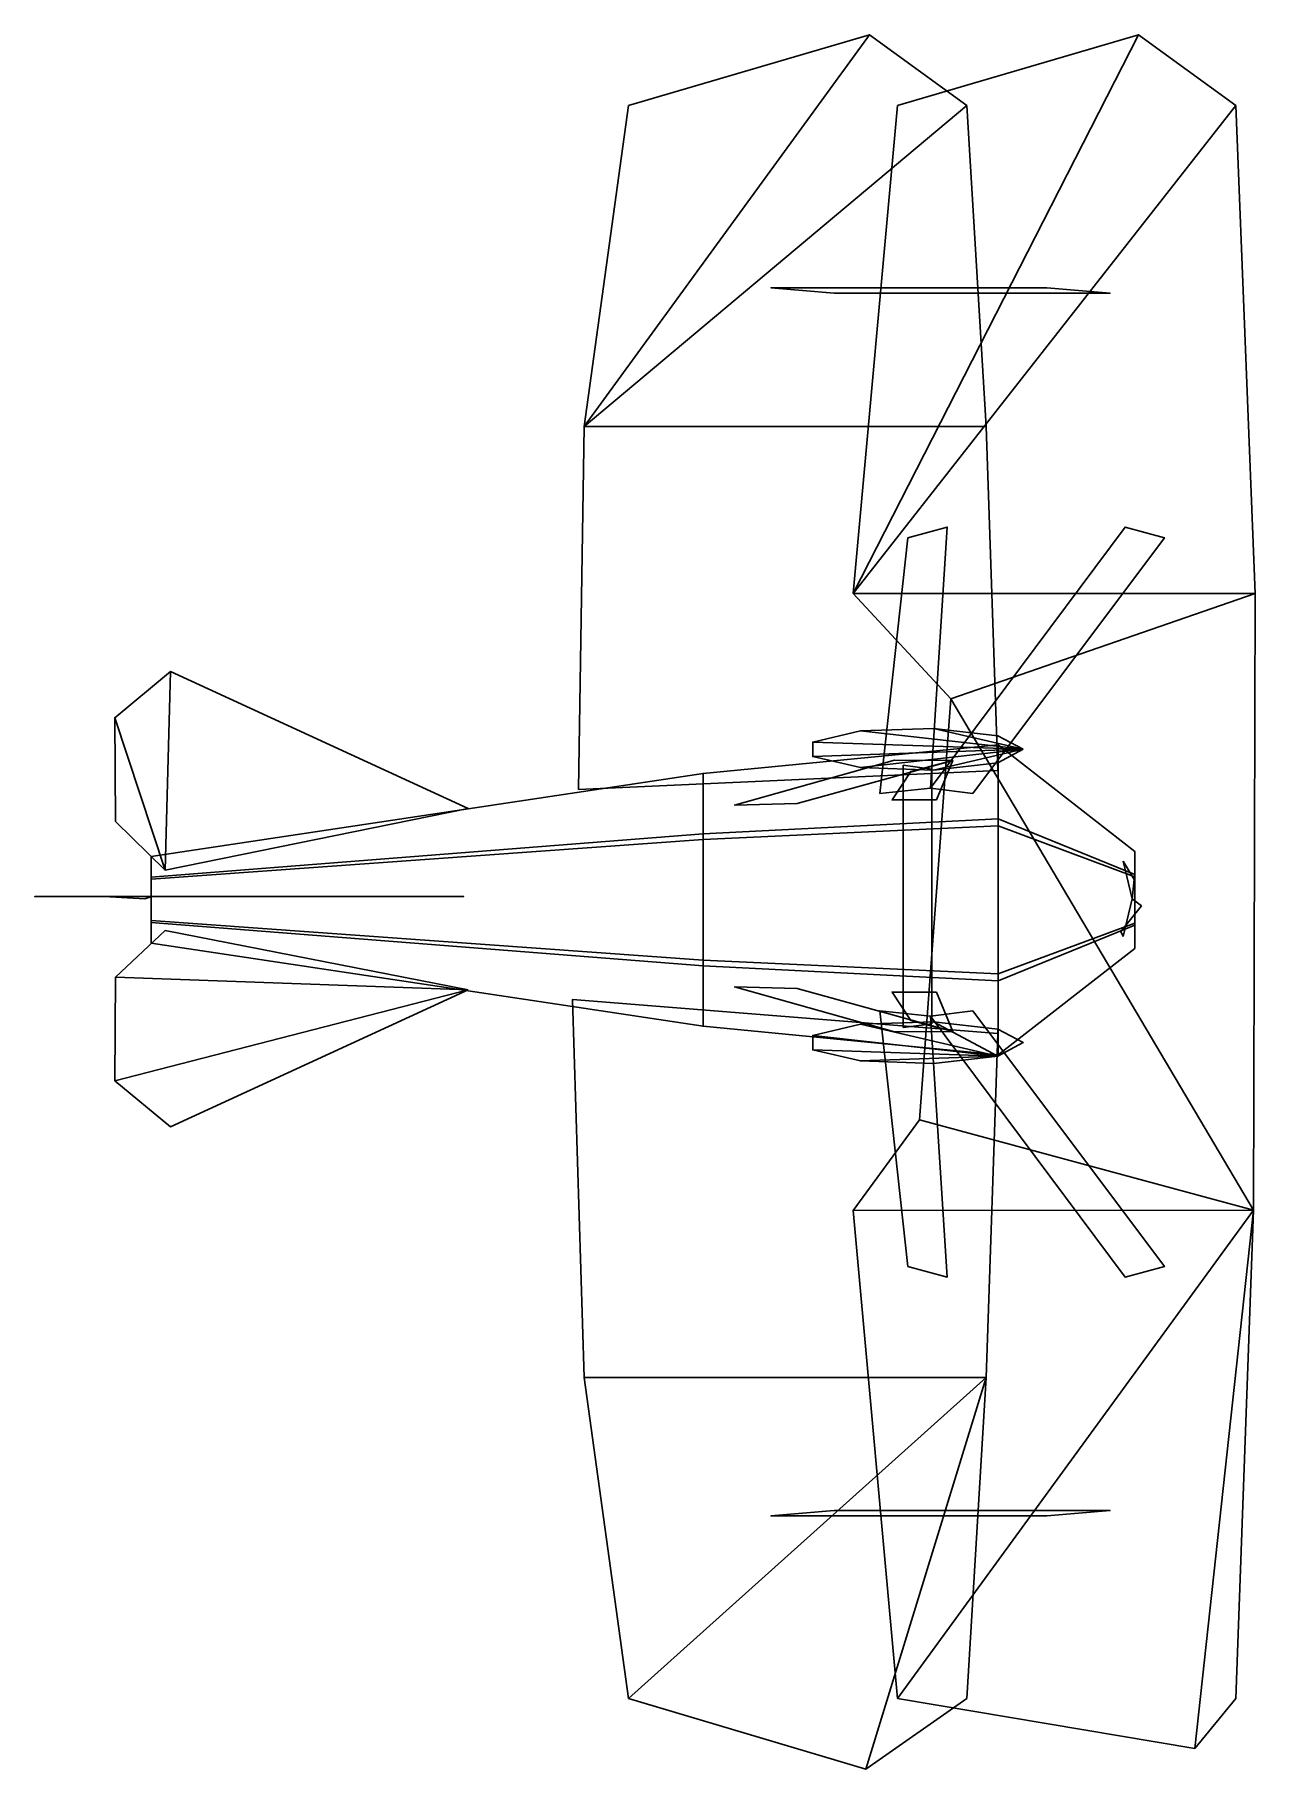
# Model space of a CAD drawing. Header units: metres. Extents: x -56 to 25, y -58 to 58.
import ezdxf

# ---------------------------------------------------------------- set-up
doc = ezdxf.new("R2010")
doc.units = ezdxf.units.M

msp = doc.modelspace()

# ---------------------------------------------------------------- linework, layer by layer
at = {"layer": 'AileD1', "color": 24}
msp.add_3dface([(-20.090298, 7.405492, 120.1362), (-19.71879, 31.520569, 118.220757), (7.017469, 31.520569, 118.953247), (7.785765, 8.662444, 118.944817)], dxfattribs=at)
at = {"layer": 'AileD2', "color": 23}
for points in [[(-19.71879, 31.520569, 118.220757), (-16.760498, 52.863796, 118.279022), (-0.741207, 57.575939, 118.608452)], [(-19.71879, 31.520569, 118.220757), (-0.741207, 57.575939, 118.608452), (5.722275, 52.863796, 118.894981)], [(-19.71879, 31.520569, 118.220757), (5.722275, 52.863796, 118.894981), (7.017469, 31.520569, 118.953247)]]:
    msp.add_3dface(points, dxfattribs=at)
at = {"layer": 'AileG1', "color": 22}
msp.add_3dface([(-19.71879, -31.677561, 118.220757), (-20.490297, -6.562481, 120.1362), (7.785765, -8.819433, 118.944817), (7.017469, -31.677561, 118.953247)], dxfattribs=at)
at = {"layer": 'AileG2', "color": 21}
for points in [[(7.017469, -31.677561, 118.953247), (-16.760498, -53.020786, 118.279022), (-19.71879, -31.677561, 118.220757)], [(7.017469, -31.677561, 118.953247), (-0.993422, -57.732933, 118.565552), (-16.760498, -53.020786, 118.279022)], [(7.017469, -31.677561, 118.953247), (5.722275, -53.020786, 118.894981), (-0.993422, -57.732933, 118.565552)]]:
    msp.add_3dface(points, dxfattribs=at)
at = {"layer": 'AileSup', "color": 20}
for points in [[(4.674921, 13.433179, 143.431824), (-1.828357, 20.43318, 143.335846), (24.907907, 20.43318, 144.068344)], [(4.674921, 13.433179, 143.431824), (24.907907, 20.43318, 144.068344), (24.789011, -20.566822, 144.092484)], [(2.578828, -14.566821, 143.401794), (4.674921, 13.433179, 143.431824), (24.789011, -20.566822, 144.092484)], [(24.789011, -20.566822, 144.092484), (-1.828357, -20.590168, 143.335846), (2.578828, -14.566821, 143.401794)]]:
    msp.add_3dface(points, dxfattribs=at)
at = {"layer": 'AileSupD', "color": 19}
for points in [[(-1.828357, 20.43318, 143.335846), (1.129934, 52.863804, 143.394104), (17.149227, 57.575951, 143.723541)], [(-1.828357, 20.43318, 143.335846), (17.149227, 57.575951, 143.723541), (23.612711, 52.863804, 144.010056)], [(-1.828357, 20.43318, 143.335846), (23.612711, 52.863804, 144.010056), (24.907907, 20.43318, 144.068344)]]:
    msp.add_3dface(points, dxfattribs=at)
at = {"layer": 'AileSupG', "color": 18}
for points in [[(24.789011, -20.566822, 144.092484), (1.129934, -53.020786, 143.394104), (-1.828357, -20.590168, 143.335846)], [(24.789011, -20.566822, 144.092484), (20.878317, -56.347008, 143.696732), (1.129934, -53.020786, 143.394104)], [(24.789011, -20.566822, 144.092484), (23.612711, -53.020786, 144.010056), (20.878317, -56.347008, 143.696732)]]:
    msp.add_3dface(points, dxfattribs=at)
at = {"layer": 'Cabine', "color": 15}
for points in [[(-11.808029, 4.074759, 130.549881), (-11.808029, 8.464894, 122.393875), (7.817942, 10.359972, 122.449593), (7.817942, 4.979882, 132.444717)], [(-11.808029, 8.464894, 122.393875), (-11.808029, 4.450969, 113.990776), (7.817942, 5.440908, 112.151642), (7.817942, 10.359972, 122.449593)], [(-11.808029, 4.450969, 113.990776), (-11.808029, -3.953108, 113.74369), (7.817942, -4.858215, 111.848839), (7.817942, 5.440908, 112.151642)], [(-11.808029, -4.329302, 130.302795), (-11.808029, 4.074759, 130.549881), (7.817942, 4.979882, 132.444717), (7.817942, -5.319257, 132.141937)], [(-11.808029, -3.953108, 113.74369), (-11.808029, -8.343227, 121.899689), (7.817942, -10.238305, 121.843971), (7.817942, -4.858215, 111.848839)], [(-11.808029, -8.343227, 121.899689), (-11.808029, -4.329302, 130.302795), (7.817942, -5.319257, 132.141937), (7.817942, -10.238305, 121.843971)]]:
    msp.add_3dface(points, dxfattribs=at)
at = {"layer": 'Gouv', "color": 11}
for points in [[(-48.464897, 0.285161, 124.961151), (-56.243172, 0.285161, 126.207863), (-56.243179, 0.285161, 132.75029)], [(-48.464897, 0.285161, 124.961151), (-56.243179, 0.285161, 132.75029), (-51.616993, 0.285161, 137.376465)], [(-48.464897, 0.285161, 124.961151), (-51.616985, 0.285161, 121.58168), (-56.243172, 0.285161, 126.207863)], [(-48.464897, 0.285161, 124.961151), (-51.616993, 0.285161, 137.376465), (-48.345787, 0.285161, 138.027145)], [(-48.464897, 0.285161, 124.961151), (-48.913059, 0.125388, 121.499657), (-51.616985, 0.285161, 121.58168)], [(-48.345787, 0.285161, 138.027145), (-27.713018, 0.285161, 128.979919), (-48.464897, 0.285161, 124.961151)]]:
    msp.add_3dface(points, dxfattribs=at)
at = {"layer": 'Hel1', "color": 16}
msp.add_3dface([(16.124781, -2.381483, 135.555161), (15.959908, -2.047421, 140.793701), (17.331001, -0.343708, 135.083694), (16.729593, 0.131182, 127.90361)], dxfattribs=at)
at = {"layer": 'Hel2', "color": 17}
msp.add_3dface([(16.124781, 2.643847, 117.135124), (16.861876, 1.40782, 112.472824), (16.729593, 0.131182, 124.786674)], dxfattribs=at)
at = {"layer": 'Nez', "color": 14}
for points in [[(7.817942, 4.979882, 132.444717), (7.817942, 10.359972, 122.449577), (16.893536, 3.2829, 127.006203), (16.893536, 1.599747, 130.133179)], [(7.817942, 10.359972, 122.449577), (7.817942, 5.440908, 112.151634), (16.893536, 1.743987, 123.784492), (16.893536, 3.2829, 127.006203)], [(7.817942, 5.440908, 112.151634), (7.817942, -4.858215, 111.848831), (16.893536, -1.478096, 123.689758), (16.893536, 1.743987, 123.784492)], [(7.817942, -5.319257, 132.141922), (7.817942, 4.979882, 132.444717), (16.893536, 1.599747, 130.133179), (16.893536, -1.62232, 130.038437)], [(16.893536, 1.599747, 130.133179), (16.893536, 3.2829, 127.006203), (16.893536, 1.743987, 123.784492)], [(16.893536, 1.599747, 130.133179), (16.893536, 1.743987, 123.784492), (16.893536, -1.478096, 123.689758)], [(16.893536, 1.599747, 130.133179), (16.893536, -1.478096, 123.689758), (16.893536, -3.161249, 126.816734)], [(16.893536, -3.161249, 126.816734), (16.893536, -1.62232, 130.038437), (16.893536, 1.599747, 130.133179)], [(7.817942, -4.858215, 111.848831), (7.817942, -10.238305, 121.843971), (16.893536, -3.161249, 126.816734), (16.893536, -1.478096, 123.689758)], [(7.817942, -10.238305, 121.843971), (7.817942, -5.319257, 132.141922), (16.893536, -1.62232, 130.038437), (16.893536, -3.161249, 126.816734)]]:
    msp.add_3dface(points, dxfattribs=at)
at = {"layer": 'PRA', "color": 10}
msp.add_3dface([(1.498069, -8.415455, 103.14312), (3.398276, -8.167641, 104.816429), (3.398276, 8.761341, 104.816429), (1.498069, 9.009155, 103.14312)], dxfattribs=at)
at = {"layer": 'PRD', "color": 8}
for points in [[(0.921473, 9.356809, 102.346535), (4.787976, 9.335817, 102.452049), (-5.540192, 6.480225, 116.808128), (-9.709299, 6.369565, 117.364449)], [(4.787976, 9.335817, 102.452049), (3.705569, 6.712598, 115.639839), (0.755995, 6.712598, 115.639839), (2.010573, 8.607335, 106.114342)]]:
    msp.add_3dface(points, dxfattribs=at)
at = {"layer": 'PRG', "color": 9}
for points in [[(4.787976, -8.689315, 102.452049), (0.921473, -8.71029, 102.346535), (-9.709299, -5.723046, 117.364449), (-5.540192, -5.833706, 116.808128)], [(4.787976, -8.689315, 102.452049), (2.010573, -7.960832, 106.114342), (0.755995, -6.066095, 115.639839), (3.705569, -6.066095, 115.639839)]]:
    msp.add_3dface(points, dxfattribs=at)
at = {"layer": 'Queue', "color": 3}
for points in [[(-11.808029, 8.464894, 122.39386), (-48.507462, 2.937681, 122.231361), (-48.507462, 1.563641, 119.354836), (-11.808029, 4.450969, 113.990776)], [(-11.808029, 4.074759, 130.549881), (-48.507462, 1.434874, 125.0233), (-48.507462, 2.937681, 122.231361), (-11.808029, 8.464894, 122.39386)], [(-11.808029, 4.450969, 113.990776), (-48.507462, 1.563641, 119.354836), (-48.507462, -1.313207, 119.270256), (-11.808029, -3.953108, 113.74369)], [(-11.808029, -4.329302, 130.302795), (-48.507462, -1.44199, 124.938721), (-48.507462, 1.434874, 125.0233), (-11.808029, 4.074759, 130.549881)], [(-48.507462, 1.434874, 125.0233), (-48.507462, 1.563641, 119.354836), (-48.507462, 2.937681, 122.231361)], [(-48.507462, 1.434874, 125.0233), (-48.507462, -1.313207, 119.270256), (-48.507462, 1.563641, 119.354836)], [(-48.507462, 1.434874, 125.0233), (-48.507462, -1.44199, 124.938721), (-48.507462, -2.81603, 122.062195)], [(-48.507462, 1.434874, 125.0233), (-48.507462, -2.81603, 122.062195), (-48.507462, -1.313207, 119.270256)], [(-11.808029, -3.953108, 113.74369), (-48.507462, -1.313207, 119.270256), (-48.507462, -2.81603, 122.062195), (-11.808029, -8.343227, 121.899689)], [(-11.808029, -8.343227, 121.899689), (-48.507462, -2.81603, 122.062195), (-48.507462, -1.44199, 124.938721), (-11.808029, -4.329302, 130.302795)]]:
    msp.add_3dface(points, dxfattribs=at)
at = {"layer": 'RoueD', "color": 7}
for points in [[(9.474892, 10.071773, 104.131035), (-4.514542, 10.552999, 101.711716), (-1.343396, 11.290288, 98.005104)], [(9.474892, 10.071773, 104.131035), (-4.514542, 9.590531, 106.550346), (-4.514542, 10.552999, 101.711716)], [(9.474892, 10.071773, 104.131035), (-1.343396, 11.290288, 98.005104), (3.515083, 11.457425, 97.164886)], [(9.474892, 10.071773, 104.131035), (3.515083, 11.457425, 97.164886), (7.787559, 10.976183, 99.584198)], [(9.474892, 10.071773, 104.131035), (-1.343396, 8.853243, 110.256958), (-4.514542, 9.590531, 106.550346)], [(9.474892, 10.071773, 104.131035), (3.515083, 8.686121, 111.097183), (-1.343396, 8.853243, 110.256958)], [(9.474892, 10.071773, 104.131035), (7.787559, 9.167347, 108.677864), (3.515083, 8.686121, 111.097183)]]:
    msp.add_3dface(points, dxfattribs=at)
at = {"layer": 'RoueG', "color": 6}
for points in [[(7.787559, -10.329679, 99.584198), (-1.343396, -8.206739, 110.256958), (3.515083, -8.039618, 111.097183)], [(7.787559, -10.329679, 99.584198), (3.515083, -8.039618, 111.097183), (7.787559, -8.520844, 108.677864)], [(7.787559, -10.329679, 99.584198), (-4.514542, -8.944028, 106.550346), (-1.343396, -8.206739, 110.256958)], [(7.787559, -10.329679, 99.584198), (-4.514542, -9.906496, 101.711716), (-4.514542, -8.944028, 106.550346)], [(7.787559, -10.329679, 99.584198), (7.787559, -8.520844, 108.677864), (9.474892, -9.42527, 104.131035)], [(7.787559, -10.329679, 99.584198), (-1.343396, -10.643785, 98.005104), (-4.514542, -9.906496, 101.711716)], [(7.787559, -10.329679, 99.584198), (3.515083, -10.810922, 97.164886), (-1.343396, -10.643785, 98.005104)]]:
    msp.add_3dface(points, dxfattribs=at)
at = {"layer": 'StabD', "color": 5}
for points in [[(-47.560192, 2.031457, 121.650703), (-50.918827, 12.164576, 121.556374), (-47.217007, 15.238605, 121.562042)], [(-47.560192, 2.031457, 121.650703), (-47.217007, 15.238605, 121.562042), (-27.420885, 6.126138, 122.378845)], [(-47.560192, 2.031457, 121.650703), (-50.86335, 5.269896, 121.556374), (-50.918827, 12.164576, 121.556374)]]:
    msp.add_3dface(points, dxfattribs=at)
at = {"layer": 'StabG', "color": 4}
for points in [[(-27.420885, -5.921685, 122.378845), (-50.86335, -5.065443, 121.556374), (-47.560192, -1.980592, 121.617088)], [(-27.420885, -5.921685, 122.378845), (-50.918827, -11.960123, 121.556374), (-50.86335, -5.065443, 121.556374)], [(-27.420885, -5.921685, 122.378845), (-47.217007, -15.034152, 121.562042), (-50.918827, -11.960123, 121.556374)]]:
    msp.add_3dface(points, dxfattribs=at)
at = {"layer": 'Tube1', "color": 13}
msp.add_3dface([(-3.093235, 40.393318, 120.344254), (-7.297526, 40.75827, 120.344254), (11.049418, 40.75827, 142.466003), (15.25371, 40.393318, 142.466003)], dxfattribs=at)
at = {"layer": 'Tube2', "color": 2}
for points in [[(-0.055854, 7.131844, 127.069077), (3.318948, 7.485466, 126.715446), (4.430999, 24.838919, 142.656967), (1.815355, 24.137783, 142.656967)], [(6.126519, 7.131844, 127.069077), (18.866678, 24.137783, 142.656967), (16.251034, 24.838919, 142.656967), (3.318948, 7.485466, 126.715446)]]:
    msp.add_3dface(points, dxfattribs=at)
at = {"layer": 'Tube4', "color": 12}
msp.add_3dface([(11.049418, -40.892185, 142.466003), (15.25371, -40.527218, 142.466003), (-3.093235, -40.527218, 120.344254), (-7.297526, -40.892185, 120.344254)], dxfattribs=at)
at = {"layer": 'Tube5', "color": 1}
for points in [[(1.815355, -24.309973, 142.656967), (4.430999, -25.011108, 142.656967), (3.318948, -7.657657, 126.715446), (-0.055854, -7.304035, 127.069077)], [(3.318948, -7.657657, 126.715446), (16.251034, -25.011108, 142.656967), (18.866678, -24.309973, 142.656967), (6.126519, -7.304035, 127.069077)]]:
    msp.add_3dface(points, dxfattribs=at)

doc.saveas('drawing.dxf')
